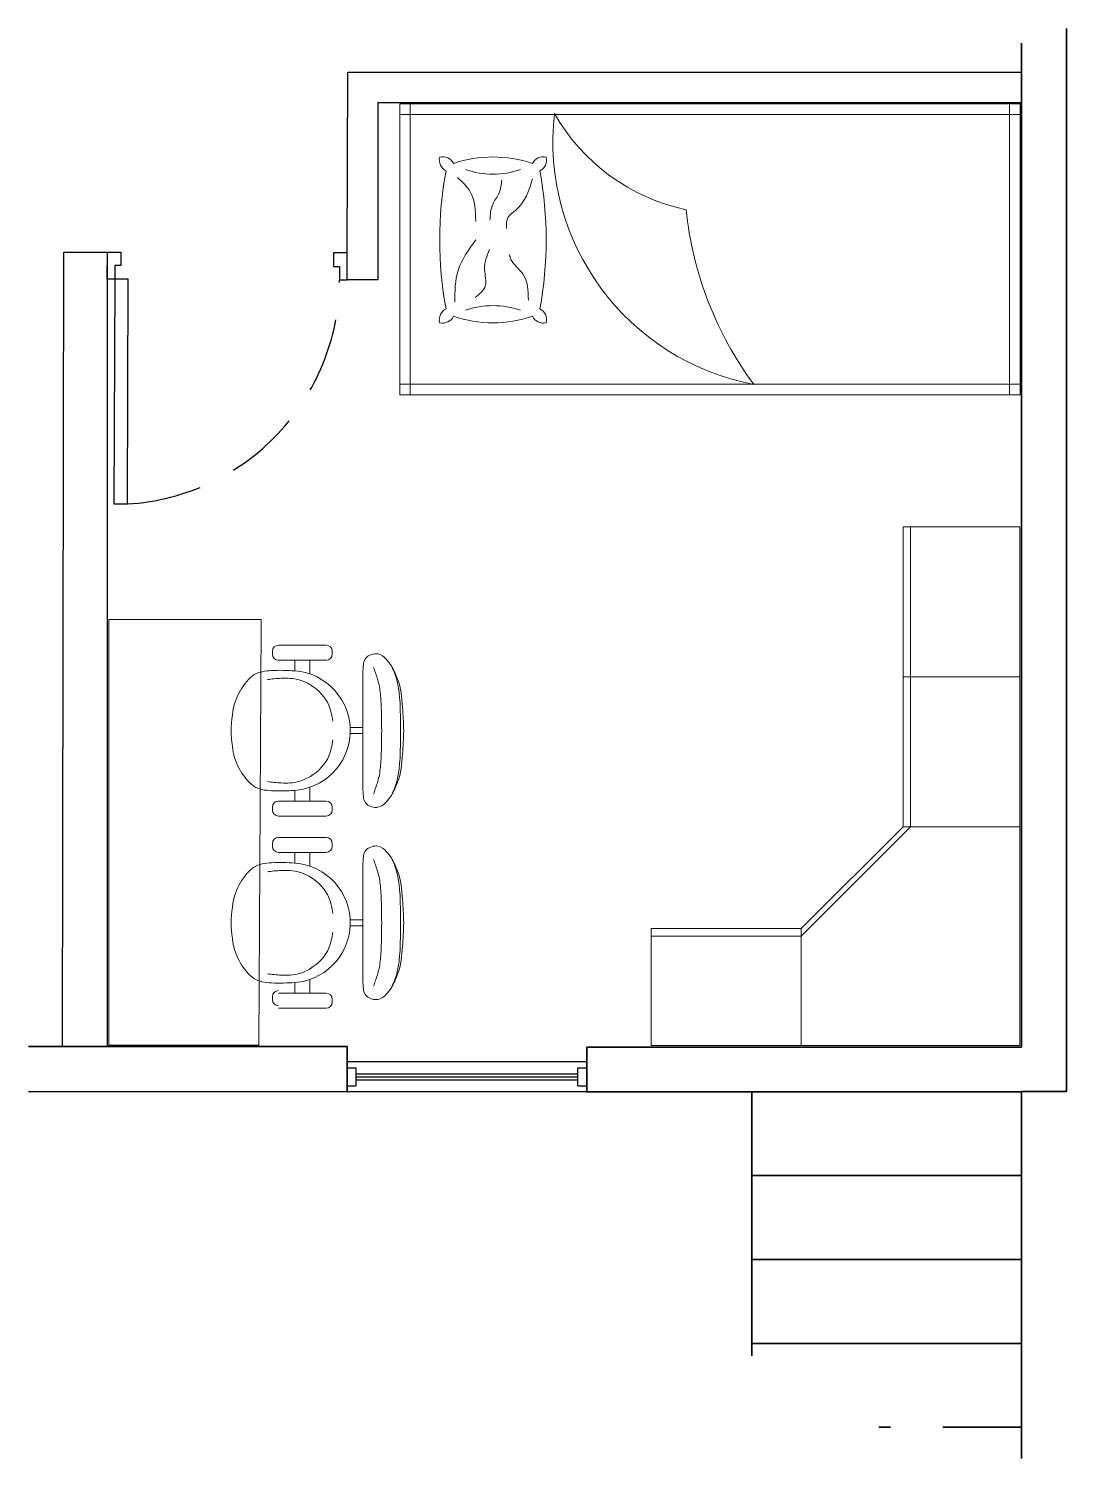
# Model space of a CAD drawing. Header units: millimetres. Extents: x 2331 to 3574, y 1237 to 2094.
# Drawn here: x 3227.8 to 3574.1, y 1505.9 to 1982.8 of the extents above; entities that cross this region are included whole.
import ezdxf

# ---------------------------------------------------------------- set-up
doc = ezdxf.new("R2010")
doc.units = ezdxf.units.MM
doc.linetypes.add('HIDDEN', pattern=[0.375, 0.25, -0.125])
for name, color, linetype, lineweight in [('A-DOOR-FULL', 1, 'Continuous', 25), ('A-FLOR-STRS-EXTR', 1, 'Continuous', 35), ('A-FURN', 2, 'Continuous', 18), ('A-GLAZ-FULL', 4, 'Continuous', 25), ('A-WALL-FULL', 3, 'Continuous', 35), ('A-WALL-FULL-EXTR', 3, 'Continuous', 35), ('A-WALL-FULL-INTR', 1, 'Continuous', 25)]:
    doc.layers.add(name, color=color, linetype=linetype, lineweight=lineweight)

# ---------------------------------------------------------------- blocks, each defined once
blk = doc.blocks.new('DOOR-75')
for points in [[(-0.07, 0.84), (-0.07, 0.09), (-0.025, 0.09), (-0.025, 0.84), (-0.07, 0.84)], [(-0.775, 0.09), (-0.8, 0.09), (-0.8, 0), (-0.755, 0), (-0.755, 0.045), (-0.775, 0.045), (-0.775, 0.09)], [(-0.025, 0.09), (0, 0.09), (0, 0), (-0.045, 0), (-0.045, 0.045), (-0.025, 0.045), (-0.025, 0.09)]]:
    blk.add_lwpolyline(points)
at = {"linetype": 'HIDDEN'}
blk.add_arc((-0.0225, 0.089), 0.7525, 93.6181, 179.9249, dxfattribs=at)

msp = doc.modelspace()

# ---------------------------------------------------------------- linework, layer by layer
at = {"layer": 'A-FLOR-STRS-EXTR'}
for p, q in [((3469.14, 1540.15), (3469.14, 1628.29)), ((3559.14, 1628.29), (3559.14, 1505.91)), ((3559.14, 1600.29), (3469.14, 1600.29)), ((3559.14, 1572.29), (3469.14, 1572.29)), ((3559.14, 1544.29), (3469.14, 1544.29)), ((3515.46, 1516.29), (3511.6, 1516.29)), ((3559.14, 1516.29), (3532.88, 1516.29))]:
    msp.add_line(p, q, dxfattribs=at)
at = {"layer": 'A-FURN'}
for p, q in [((3355.17, 1954.23), (3355.17, 1957.73)), ((3555.17, 1954.23), (3555.17, 1957.73)), ((3355.17, 1954.23), (3351.67, 1954.23)), ((3555.17, 1954.23), (3558.67, 1954.23)), ((3355.17, 1864.23), (3351.67, 1864.23)), ((3355.17, 1864.23), (3355.17, 1860.73)), ((3555.17, 1864.23), (3555.17, 1860.73)), ((3555.17, 1864.23), (3558.67, 1864.23)), ((3519.64, 1816.61), (3522.14, 1816.61)), ((3522.14, 1816.61), (3522.14, 1766.61)), ((3254.64, 1643.79), (3254.64, 1785.79)), ((3254.64, 1785.79), (3305.49, 1785.79)), ((3305.48, 1784.04), (3304.64, 1643.79)), ((3305.49, 1785.79), (3305.49, 1784.04)), ((3309.18, 1775.16), (3309.18, 1774.16)), ((3327.18, 1777.16), (3311.18, 1777.16)), ((3329.18, 1775.16), (3329.18, 1774.16)), ((3327.18, 1772.16), (3311.18, 1772.16)), ((3316.68, 1772.16), (3316.68, 1768.61)), ((3321.68, 1772.16), (3321.68, 1767.58)), ((3339.41, 1768.67), (3339.41, 1728.67)), ((3519.64, 1766.61), (3558.64, 1766.61)), ((3522.14, 1766.61), (3522.14, 1716.61)), ((3335.15, 1749.67), (3339.41, 1749.67)), ((3335.15, 1747.67), (3339.41, 1747.67)), ((3316.68, 1725.18), (3316.68, 1728.73)), ((3321.68, 1725.18), (3321.68, 1729.76)), ((3309.18, 1722.18), (3309.18, 1723.18)), ((3311.18, 1725.18), (3327.18, 1725.18)), ((3329.18, 1722.18), (3329.18, 1723.18)), ((3311.18, 1720.18), (3327.18, 1720.18)), ((3327.18, 1713.05), (3311.18, 1713.05)), ((3485.64, 1680.11), (3522.14, 1716.61)), ((3519.64, 1716.61), (3558.64, 1716.61)), ((3309.18, 1711.05), (3309.18, 1710.05)), ((3327.18, 1708.05), (3311.18, 1708.05)), ((3316.68, 1708.05), (3316.68, 1704.51)), ((3321.68, 1708.05), (3321.68, 1703.47)), ((3329.18, 1711.05), (3329.18, 1710.05)), ((3339.41, 1704.56), (3339.41, 1664.56)), ((3335.15, 1685.56), (3339.41, 1685.56)), ((3335.15, 1683.56), (3339.41, 1683.56)), ((3435.64, 1680.11), (3485.64, 1680.11)), ((3485.64, 1682.61), (3485.64, 1643.61)), ((3316.68, 1661.08), (3316.68, 1664.62)), ((3321.68, 1661.08), (3321.68, 1665.65)), ((3309.18, 1658.94), (3309.18, 1659.94)), ((3311.18, 1661.08), (3327.18, 1661.08)), ((3311.18, 1656.08), (3327.18, 1656.08)), ((3329.18, 1658.08), (3329.18, 1659.08)), ((3254.14, 1643.29), (3334.14, 1643.29)), ((3304.64, 1643.79), (3254.64, 1643.79))]:
    msp.add_line(p, q, dxfattribs=at)
msp.add_lwpolyline([(3558.67, 1860.73), (3351.67, 1860.73), (3351.67, 1957.73), (3558.67, 1957.73), (3558.67, 1860.73)], dxfattribs=at)
for points in [[(3555.17, 1864.23), (3355.17, 1864.23), (3355.17, 1954.23), (3555.17, 1954.23)], [(3435.64, 1643.61), (3558.64, 1643.61), (3558.64, 1816.61), (3519.64, 1816.61), (3519.64, 1716.61), (3485.64, 1682.61), (3435.64, 1682.61)]]:
    msp.add_lwpolyline(points, close=True, dxfattribs=at)
msp.add_lwpolyline([(3447.23, 1922.42, 0.134525), (3469.87, 1864.11, -0.392632), (3403.32, 1954.53, 0.214426)], format="xyb", close=True, dxfattribs=at)
at = {"layer": 'A-FURN', "ltscale": 0.2}
for centre, radius, start, end in [((3368.89, 1938.97), 4, 165.5166, 244.2099), ((3366.02, 1936.1), 4, 25.7901, 104.4834), ((3382.79, 1898.94), 41.07, 71.2852, 108.7148), ((3399.57, 1936.1), 4, 75.5166, 154.2099), ((3396.7, 1938.97), 4, 295.7901, 14.4834), ((3490.42, 1912.35), 125.4, 169.4235, 190.5765), ((3382.79, 1962.79), 28.51, 251.1598, 288.8402), ((3275.17, 1912.35), 125.4, 349.4235, 10.5765), ((3368.89, 1885.74), 4, 115.7901, 194.4834), ((3382.79, 1861.92), 28.51, 71.1598, 108.8402), ((3396.7, 1885.74), 4, 345.5166, 64.2099), ((3366.02, 1888.61), 4, 255.5166, 334.2099), ((3382.79, 1925.76), 41.07, 251.2852, 288.7148), ((3399.57, 1888.61), 4, 205.7901, 284.4834)]:
    msp.add_arc(centre, radius, start, end, dxfattribs=at)
at = {"layer": 'A-FURN'}
for centre, radius, start, end in [((3311.18, 1775.16), 2, 90, 180), ((3327.18, 1775.16), 2, 0, 90), ((3311.18, 1774.16), 2, 180, 270), ((3327.18, 1774.16), 2, 270, 0), ((3315.17, 1748.67), 20, 271.3986, 85.6618), ((3311.18, 1723.18), 2, 90, 180), ((3311.18, 1722.18), 2, 180, 270), ((3327.18, 1723.18), 2, 0, 90), ((3327.18, 1722.18), 2, 270, 0), ((3311.18, 1711.05), 2, 90, 180), ((3327.18, 1711.05), 2, 0, 90), ((3311.18, 1710.05), 2, 180, 270), ((3327.18, 1710.05), 2, 270, 0), ((3315.17, 1684.56), 20, 271.3986, 85.6618), ((3311.18, 1659.94), 2, 90, 180), ((3327.18, 1659.08), 2, 0, 90), ((3311.18, 1658.94), 2, 180, 270), ((3327.18, 1658.08), 2, 270, 0)]:
    msp.add_arc(centre, radius, start, end, dxfattribs=at)
at = {"layer": 'A-FURN', "ltscale": 0.2}
for points in [[(3370.93, 1933.2), (3375.22, 1928.41), (3377.05, 1918.48)], [(3385.74, 1932.32), (3384.79, 1927.88), (3382.72, 1924.2), (3381.78, 1918.97)], [(3396.04, 1932.72), (3390.43, 1922.32), (3387.87, 1919.97), (3387.26, 1916.2)], [(3370.04, 1891.57), (3371.17, 1902.2), (3377.08, 1912.37)], [(3376.86, 1893.19), (3380.25, 1897.01), (3380.01, 1902.45), (3381.59, 1909.17)], [(3394.62, 1892.29), (3392.79, 1901), (3388.81, 1905.83), (3388.22, 1907.53)]]:
    msp.add_spline(points, degree=3, dxfattribs=at)
at = {"layer": 'A-FURN'}
for points in [[(3348.9, 1770.31), (3347.17, 1772.51), (3344.41, 1774.25), (3342.32, 1774.07), (3340.16, 1772.57), (3339.57, 1770.55), (3339.41, 1768.67)], [(3342.96, 1769.83), (3343.59, 1768.02), (3344.77, 1764.02), (3345.39, 1758.94), (3345.67, 1748.67)], [(3348.9, 1770.31), (3350.99, 1765.85), (3352.64, 1756.49), (3353.02, 1748.67)], [(3348.9, 1770.31), (3349.9, 1768.02), (3351.07, 1764.02), (3351.7, 1758.94), (3351.97, 1748.67)], [(3295.42, 1748.67), (3296.97, 1758.81), (3300.7, 1765.07), (3303.04, 1767.24), (3308.86, 1768.71), (3316.68, 1768.61)], [(3307.55, 1765.69), (3312.13, 1766.14), (3318.16, 1765.58), (3321.86, 1763.94), (3328.04, 1757.14), (3329.34, 1751.77)], [(3295.42, 1748.67), (3296.97, 1738.52), (3300.7, 1732.27), (3303.04, 1730.1), (3308.86, 1728.62), (3316.68, 1728.73)], [(3307.55, 1731.65), (3312.13, 1731.2), (3318.16, 1731.75), (3321.86, 1733.4), (3328.04, 1740.2), (3329.34, 1745.57)], [(3342.96, 1727.51), (3343.59, 1729.32), (3344.77, 1733.32), (3345.39, 1738.4), (3345.67, 1748.67)], [(3348.9, 1727.02), (3350.99, 1731.48), (3352.64, 1740.85), (3353.02, 1748.67)], [(3348.9, 1727.02), (3349.9, 1729.32), (3351.07, 1733.32), (3351.7, 1738.4), (3351.97, 1748.67)], [(3348.9, 1727.02), (3347.17, 1724.83), (3344.41, 1723.09), (3342.32, 1723.27), (3340.16, 1724.77), (3339.57, 1726.79), (3339.41, 1728.67)], [(3348.9, 1706.21), (3347.17, 1708.4), (3344.41, 1710.14), (3342.32, 1709.96), (3340.16, 1708.46), (3339.57, 1706.44), (3339.41, 1704.56)], [(3295.42, 1684.56), (3296.97, 1694.71), (3300.7, 1700.96), (3303.04, 1703.13), (3308.86, 1704.61), (3316.68, 1704.51)], [(3342.96, 1705.72), (3343.59, 1703.92), (3344.77, 1699.91), (3345.39, 1694.83), (3345.67, 1684.56)], [(3348.9, 1706.21), (3350.99, 1701.75), (3352.64, 1692.39), (3353.02, 1684.56)], [(3348.9, 1706.21), (3349.9, 1703.92), (3351.07, 1699.91), (3351.7, 1694.83), (3351.97, 1684.56)], [(3307.55, 1701.58), (3312.13, 1702.03), (3318.16, 1701.48), (3321.86, 1699.83), (3328.04, 1693.03), (3329.34, 1687.67)], [(3295.42, 1684.56), (3296.97, 1674.42), (3300.7, 1668.17), (3303.04, 1666), (3308.86, 1664.52), (3316.68, 1664.62)], [(3342.96, 1663.4), (3343.59, 1665.21), (3344.77, 1669.22), (3345.39, 1674.3), (3345.67, 1684.56)], [(3348.9, 1662.92), (3350.99, 1667.38), (3352.64, 1676.74), (3353.02, 1684.56)], [(3348.9, 1662.92), (3349.9, 1665.21), (3351.07, 1669.22), (3351.7, 1674.3), (3351.97, 1684.56)], [(3307.55, 1667.55), (3312.13, 1667.09), (3318.16, 1667.65), (3321.86, 1669.3), (3328.04, 1676.1), (3329.34, 1681.46)], [(3348.9, 1662.92), (3347.17, 1660.73), (3344.41, 1658.99), (3342.32, 1659.17), (3340.16, 1660.67), (3339.57, 1662.69), (3339.41, 1664.56)]]:
    msp.add_spline(points, degree=3, dxfattribs=at)
at = {"layer": 'A-GLAZ-FULL'}
for p, q in [((3334.14, 1636.2), (3337.14, 1636.2)), ((3411.14, 1636.2), (3414.14, 1636.2)), ((3337.14, 1634.2), (3411.14, 1634.2)), ((3337.14, 1633.2), (3411.14, 1633.2)), ((3337.14, 1632.2), (3411.14, 1632.2)), ((3334.14, 1630.2), (3337.14, 1630.2)), ((3411.14, 1630.2), (3414.14, 1630.2))]:
    msp.add_line(p, q, dxfattribs=at)
at = {"layer": 'A-GLAZ-FULL', "ltscale": 0.001}
for p, q in [((3337.14, 1630.2), (3337.14, 1636.2)), ((3411.14, 1630.2), (3411.14, 1636.2))]:
    msp.add_line(p, q, dxfattribs=at)
at = {"layer": 'A-WALL-FULL'}
for p, q in [((3559.14, 1908.29), (3559.14, 1898.29)), ((3574.14, 1628.29), (3559.14, 1628.29))]:
    msp.add_line(p, q, dxfattribs=at)
at = {"layer": 'A-WALL-FULL-EXTR'}
for p, q in [((3574.14, 1628.29), (3574.14, 1982.84)), ((3559.14, 1643.11), (3559.14, 1977.99)), ((3334.14, 1643.29), (3227.85, 1643.29)), ((3334.13, 1628.2), (3334.14, 1643.29)), ((3414.14, 1628.2), (3414.14, 1643.11)), ((3414.14, 1643.11), (3559.14, 1643.11)), ((3227.85, 1628.3), (3334.14, 1628.2)), ((3414.14, 1628.2), (3559.14, 1628.2))]:
    msp.add_line(p, q, dxfattribs=at)
at = {"layer": 'A-WALL-FULL-INTR'}
for p, q in [((3334.14, 1907.99), (3334.37, 1968.29)), ((3334.37, 1968.29), (3559.14, 1968.29)), ((3344.37, 1958.14), (3344.37, 1898.99)), ((3344.37, 1958.14), (3559.14, 1958.14)), ((3239.14, 1643.29), (3239.64, 1908.29)), ((3239.64, 1908.29), (3254.14, 1908.29)), ((3254.14, 1763.29), (3254.14, 1908.29)), ((3344.37, 1898.99), (3334.11, 1898.99)), ((3254.14, 1643.29), (3254.14, 1763.29)), ((3414.14, 1638.2), (3334.14, 1638.2)), ((3414.14, 1628.2), (3334.14, 1628.2))]:
    msp.add_line(p, q, dxfattribs=at)

# ---------------------------------------------------------------- block references
at = {"layer": 'A-DOOR-FULL', "xscale": 99.99999999999996, "yscale": 99.99999999999996, "zscale": 99.99999999999996, "rotation": 179.7837897678387}
msp.add_blockref('DOOR-75', (3254.14, 1908.29), dxfattribs=at)

doc.saveas('drawing.dxf')
